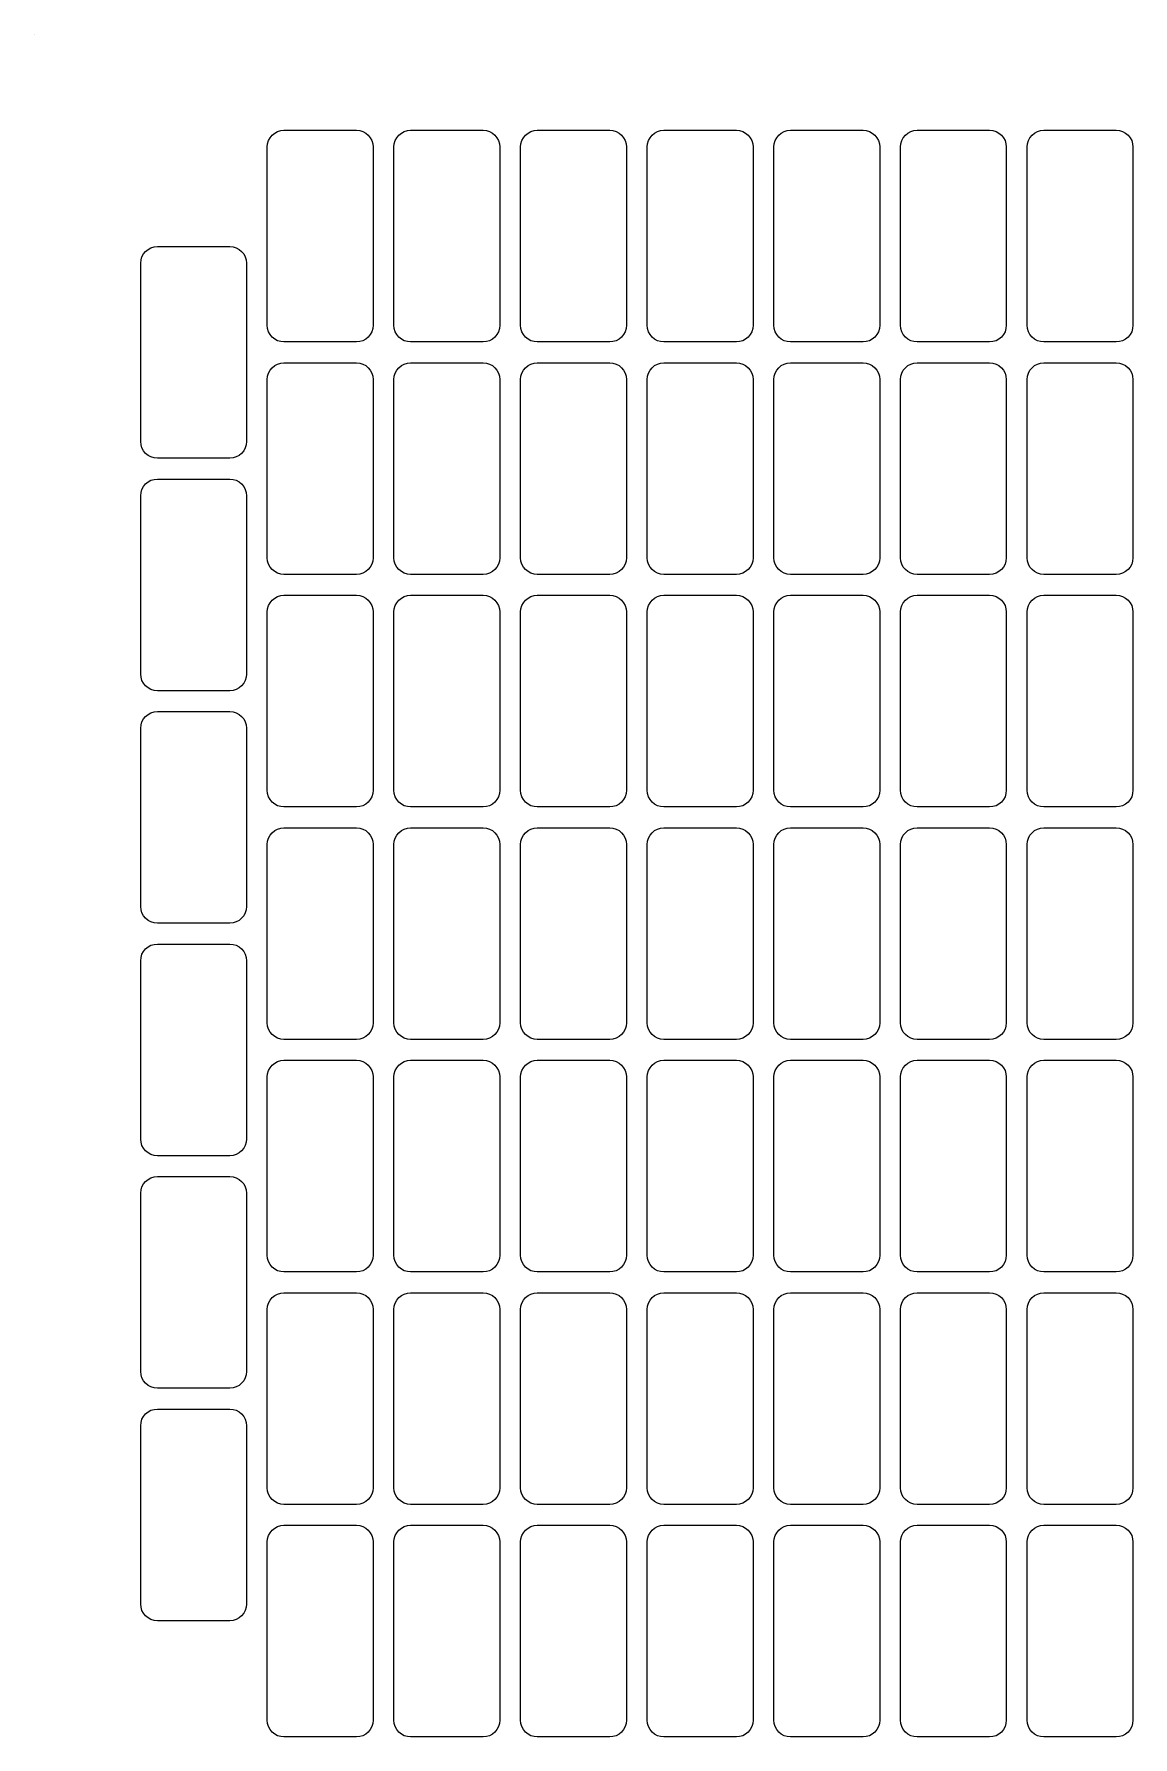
# Model space of a CAD drawing. Extents: x 0 to 279, y 0 to 216.
# Drawn here: x 0 to 131.9, y 11.6 to 215.9 of the extents above; entities that cross this region are included whole.
import ezdxf

# ---------------------------------------------------------------- set-up
doc = ezdxf.new("R2010")
doc.units = 0
doc.layers.add('ANCHOR', color=7, linetype='CONTINUOUS')
doc.layers.add('CUT', color=1, linetype='CONTINUOUS')

msp = doc.modelspace()

# ---------------------------------------------------------------- linework, layer by layer
at = {"layer": 'ANCHOR'}
msp.add_lwpolyline([(0, 215.9), (0.01, 215.9), (0.01, 215.89), (0, 215.89)], close=True, dxfattribs=at)
at = {"layer": 'CUT'}
for points in [[(38.7, 204.35), (39.0902, 204.3116), (39.4654, 204.1978), (39.8111, 204.0129), (40.1142, 203.7642), (40.3629, 203.4611), (40.5478, 203.1154), (40.6616, 202.7402), (40.7, 202.35), (40.7, 180.95), (40.6616, 180.5598), (40.5478, 180.1846), (40.3629, 179.8389), (40.1142, 179.5358), (39.8111, 179.2871), (39.4654, 179.1022), (39.0902, 178.9884), (38.7, 178.95), (30, 178.95), (29.6098, 178.9884), (29.2346, 179.1022), (28.8889, 179.2871), (28.5858, 179.5358), (28.3371, 179.8389), (28.1522, 180.1846), (28.0384, 180.5598), (28, 180.95), (28, 202.35), (28.0384, 202.7402), (28.1522, 203.1154), (28.3371, 203.4611), (28.5858, 203.7642), (28.8889, 204.0129), (29.2346, 204.1978), (29.6098, 204.3116), (30, 204.35)], [(53.9, 204.35), (54.2902, 204.3116), (54.6654, 204.1978), (55.0111, 204.0129), (55.3142, 203.7642), (55.5629, 203.4611), (55.7478, 203.1154), (55.8616, 202.7402), (55.9, 202.35), (55.9, 180.95), (55.8616, 180.5598), (55.7478, 180.1846), (55.5629, 179.8389), (55.3142, 179.5358), (55.0111, 179.2871), (54.6654, 179.1022), (54.2902, 178.9884), (53.9, 178.95), (45.2, 178.95), (44.8098, 178.9884), (44.4346, 179.1022), (44.0889, 179.2871), (43.7858, 179.5358), (43.5371, 179.8389), (43.3522, 180.1846), (43.2384, 180.5598), (43.2, 180.95), (43.2, 202.35), (43.2384, 202.7402), (43.3522, 203.1154), (43.5371, 203.4611), (43.7858, 203.7642), (44.0889, 204.0129), (44.4346, 204.1978), (44.8098, 204.3116), (45.2, 204.35)], [(69.1, 204.35), (69.4902, 204.3116), (69.8654, 204.1978), (70.2111, 204.0129), (70.5142, 203.7642), (70.7629, 203.4611), (70.9478, 203.1154), (71.0616, 202.7402), (71.1, 202.35), (71.1, 180.95), (71.0616, 180.5598), (70.9478, 180.1846), (70.7629, 179.8389), (70.5142, 179.5358), (70.2111, 179.2871), (69.8654, 179.1022), (69.4902, 178.9884), (69.1, 178.95), (60.4, 178.95), (60.0098, 178.9884), (59.6346, 179.1022), (59.2889, 179.2871), (58.9858, 179.5358), (58.7371, 179.8389), (58.5522, 180.1846), (58.4384, 180.5598), (58.4, 180.95), (58.4, 202.35), (58.4384, 202.7402), (58.5522, 203.1154), (58.7371, 203.4611), (58.9858, 203.7642), (59.2889, 204.0129), (59.6346, 204.1978), (60.0098, 204.3116), (60.4, 204.35)], [(84.3, 204.35), (84.6902, 204.3116), (85.0654, 204.1978), (85.4111, 204.0129), (85.7142, 203.7642), (85.9629, 203.4611), (86.1478, 203.1154), (86.2616, 202.7402), (86.3, 202.35), (86.3, 180.95), (86.2616, 180.5598), (86.1478, 180.1846), (85.9629, 179.8389), (85.7142, 179.5358), (85.4111, 179.2871), (85.0654, 179.1022), (84.6902, 178.9884), (84.3, 178.95), (75.6, 178.95), (75.2098, 178.9884), (74.8346, 179.1022), (74.4889, 179.2871), (74.1858, 179.5358), (73.9371, 179.8389), (73.7522, 180.1846), (73.6384, 180.5598), (73.6, 180.95), (73.6, 202.35), (73.6384, 202.7402), (73.7522, 203.1154), (73.9371, 203.4611), (74.1858, 203.7642), (74.4889, 204.0129), (74.8346, 204.1978), (75.2098, 204.3116), (75.6, 204.35)], [(99.5, 204.35), (99.8902, 204.3116), (100.2654, 204.1978), (100.6111, 204.0129), (100.9142, 203.7642), (101.1629, 203.4611), (101.3478, 203.1154), (101.4616, 202.7402), (101.5, 202.35), (101.5, 180.95), (101.4616, 180.5598), (101.3478, 180.1846), (101.1629, 179.8389), (100.9142, 179.5358), (100.6111, 179.2871), (100.2654, 179.1022), (99.8902, 178.9884), (99.5, 178.95), (90.8, 178.95), (90.4098, 178.9884), (90.0346, 179.1022), (89.6889, 179.2871), (89.3858, 179.5358), (89.1371, 179.8389), (88.9522, 180.1846), (88.8384, 180.5598), (88.8, 180.95), (88.8, 202.35), (88.8384, 202.7402), (88.9522, 203.1154), (89.1371, 203.4611), (89.3858, 203.7642), (89.6889, 204.0129), (90.0346, 204.1978), (90.4098, 204.3116), (90.8, 204.35)], [(114.7, 204.35), (115.0902, 204.3116), (115.4654, 204.1978), (115.8111, 204.0129), (116.1142, 203.7642), (116.3629, 203.4611), (116.5478, 203.1154), (116.6616, 202.7402), (116.7, 202.35), (116.7, 180.95), (116.6616, 180.5598), (116.5478, 180.1846), (116.3629, 179.8389), (116.1142, 179.5358), (115.8111, 179.2871), (115.4654, 179.1022), (115.0902, 178.9884), (114.7, 178.95), (106, 178.95), (105.6098, 178.9884), (105.2346, 179.1022), (104.8889, 179.2871), (104.5858, 179.5358), (104.3371, 179.8389), (104.1522, 180.1846), (104.0384, 180.5598), (104, 180.95), (104, 202.35), (104.0384, 202.7402), (104.1522, 203.1154), (104.3371, 203.4611), (104.5858, 203.7642), (104.8889, 204.0129), (105.2346, 204.1978), (105.6098, 204.3116), (106, 204.35)], [(129.9, 204.35), (130.2902, 204.3116), (130.6654, 204.1978), (131.0111, 204.0129), (131.3142, 203.7642), (131.5629, 203.4611), (131.7478, 203.1154), (131.8616, 202.7402), (131.9, 202.35), (131.9, 180.95), (131.8616, 180.5598), (131.7478, 180.1846), (131.5629, 179.8389), (131.3142, 179.5358), (131.0111, 179.2871), (130.6654, 179.1022), (130.2902, 178.9884), (129.9, 178.95), (121.2, 178.95), (120.8098, 178.9884), (120.4346, 179.1022), (120.0889, 179.2871), (119.7858, 179.5358), (119.5371, 179.8389), (119.3522, 180.1846), (119.2384, 180.5598), (119.2, 180.95), (119.2, 202.35), (119.2384, 202.7402), (119.3522, 203.1154), (119.5371, 203.4611), (119.7858, 203.7642), (120.0889, 204.0129), (120.4346, 204.1978), (120.8098, 204.3116), (121.2, 204.35)], [(23.5, 190.4), (23.8902, 190.3616), (24.2654, 190.2478), (24.6111, 190.0629), (24.9142, 189.8142), (25.1629, 189.5111), (25.3478, 189.1654), (25.4616, 188.7902), (25.5, 188.4), (25.5, 167), (25.4616, 166.6098), (25.3478, 166.2346), (25.1629, 165.8889), (24.9142, 165.5858), (24.6111, 165.3371), (24.2654, 165.1522), (23.8902, 165.0384), (23.5, 165), (14.8, 165), (14.4098, 165.0384), (14.0346, 165.1522), (13.6889, 165.3371), (13.3858, 165.5858), (13.1371, 165.8889), (12.9522, 166.2346), (12.8384, 166.6098), (12.8, 167), (12.8, 188.4), (12.8384, 188.7902), (12.9522, 189.1654), (13.1371, 189.5111), (13.3858, 189.8142), (13.6889, 190.0629), (14.0346, 190.2478), (14.4098, 190.3616), (14.8, 190.4)], [(38.7, 176.45), (39.0902, 176.4116), (39.4654, 176.2978), (39.8111, 176.1129), (40.1142, 175.8642), (40.3629, 175.5611), (40.5478, 175.2154), (40.6616, 174.8402), (40.7, 174.45), (40.7, 153.05), (40.6616, 152.6598), (40.5478, 152.2846), (40.3629, 151.9389), (40.1142, 151.6358), (39.8111, 151.3871), (39.4654, 151.2022), (39.0902, 151.0884), (38.7, 151.05), (30, 151.05), (29.6098, 151.0884), (29.2346, 151.2022), (28.8889, 151.3871), (28.5858, 151.6358), (28.3371, 151.9389), (28.1522, 152.2846), (28.0384, 152.6598), (28, 153.05), (28, 174.45), (28.0384, 174.8402), (28.1522, 175.2154), (28.3371, 175.5611), (28.5858, 175.8642), (28.8889, 176.1129), (29.2346, 176.2978), (29.6098, 176.4116), (30, 176.45)], [(53.9, 176.45), (54.2902, 176.4116), (54.6654, 176.2978), (55.0111, 176.1129), (55.3142, 175.8642), (55.5629, 175.5611), (55.7478, 175.2154), (55.8616, 174.8402), (55.9, 174.45), (55.9, 153.05), (55.8616, 152.6598), (55.7478, 152.2846), (55.5629, 151.9389), (55.3142, 151.6358), (55.0111, 151.3871), (54.6654, 151.2022), (54.2902, 151.0884), (53.9, 151.05), (45.2, 151.05), (44.8098, 151.0884), (44.4346, 151.2022), (44.0889, 151.3871), (43.7858, 151.6358), (43.5371, 151.9389), (43.3522, 152.2846), (43.2384, 152.6598), (43.2, 153.05), (43.2, 174.45), (43.2384, 174.8402), (43.3522, 175.2154), (43.5371, 175.5611), (43.7858, 175.8642), (44.0889, 176.1129), (44.4346, 176.2978), (44.8098, 176.4116), (45.2, 176.45)], [(69.1, 176.45), (69.4902, 176.4116), (69.8654, 176.2978), (70.2111, 176.1129), (70.5142, 175.8642), (70.7629, 175.5611), (70.9478, 175.2154), (71.0616, 174.8402), (71.1, 174.45), (71.1, 153.05), (71.0616, 152.6598), (70.9478, 152.2846), (70.7629, 151.9389), (70.5142, 151.6358), (70.2111, 151.3871), (69.8654, 151.2022), (69.4902, 151.0884), (69.1, 151.05), (60.4, 151.05), (60.0098, 151.0884), (59.6346, 151.2022), (59.2889, 151.3871), (58.9858, 151.6358), (58.7371, 151.9389), (58.5522, 152.2846), (58.4384, 152.6598), (58.4, 153.05), (58.4, 174.45), (58.4384, 174.8402), (58.5522, 175.2154), (58.7371, 175.5611), (58.9858, 175.8642), (59.2889, 176.1129), (59.6346, 176.2978), (60.0098, 176.4116), (60.4, 176.45)], [(84.3, 176.45), (84.6902, 176.4116), (85.0654, 176.2978), (85.4111, 176.1129), (85.7142, 175.8642), (85.9629, 175.5611), (86.1478, 175.2154), (86.2616, 174.8402), (86.3, 174.45), (86.3, 153.05), (86.2616, 152.6598), (86.1478, 152.2846), (85.9629, 151.9389), (85.7142, 151.6358), (85.4111, 151.3871), (85.0654, 151.2022), (84.6902, 151.0884), (84.3, 151.05), (75.6, 151.05), (75.2098, 151.0884), (74.8346, 151.2022), (74.4889, 151.3871), (74.1858, 151.6358), (73.9371, 151.9389), (73.7522, 152.2846), (73.6384, 152.6598), (73.6, 153.05), (73.6, 174.45), (73.6384, 174.8402), (73.7522, 175.2154), (73.9371, 175.5611), (74.1858, 175.8642), (74.4889, 176.1129), (74.8346, 176.2978), (75.2098, 176.4116), (75.6, 176.45)], [(99.5, 176.45), (99.8902, 176.4116), (100.2654, 176.2978), (100.6111, 176.1129), (100.9142, 175.8642), (101.1629, 175.5611), (101.3478, 175.2154), (101.4616, 174.8402), (101.5, 174.45), (101.5, 153.05), (101.4616, 152.6598), (101.3478, 152.2846), (101.1629, 151.9389), (100.9142, 151.6358), (100.6111, 151.3871), (100.2654, 151.2022), (99.8902, 151.0884), (99.5, 151.05), (90.8, 151.05), (90.4098, 151.0884), (90.0346, 151.2022), (89.6889, 151.3871), (89.3858, 151.6358), (89.1371, 151.9389), (88.9522, 152.2846), (88.8384, 152.6598), (88.8, 153.05), (88.8, 174.45), (88.8384, 174.8402), (88.9522, 175.2154), (89.1371, 175.5611), (89.3858, 175.8642), (89.6889, 176.1129), (90.0346, 176.2978), (90.4098, 176.4116), (90.8, 176.45)], [(114.7, 176.45), (115.0902, 176.4116), (115.4654, 176.2978), (115.8111, 176.1129), (116.1142, 175.8642), (116.3629, 175.5611), (116.5478, 175.2154), (116.6616, 174.8402), (116.7, 174.45), (116.7, 153.05), (116.6616, 152.6598), (116.5478, 152.2846), (116.3629, 151.9389), (116.1142, 151.6358), (115.8111, 151.3871), (115.4654, 151.2022), (115.0902, 151.0884), (114.7, 151.05), (106, 151.05), (105.6098, 151.0884), (105.2346, 151.2022), (104.8889, 151.3871), (104.5858, 151.6358), (104.3371, 151.9389), (104.1522, 152.2846), (104.0384, 152.6598), (104, 153.05), (104, 174.45), (104.0384, 174.8402), (104.1522, 175.2154), (104.3371, 175.5611), (104.5858, 175.8642), (104.8889, 176.1129), (105.2346, 176.2978), (105.6098, 176.4116), (106, 176.45)], [(129.9, 176.45), (130.2902, 176.4116), (130.6654, 176.2978), (131.0111, 176.1129), (131.3142, 175.8642), (131.5629, 175.5611), (131.7478, 175.2154), (131.8616, 174.8402), (131.9, 174.45), (131.9, 153.05), (131.8616, 152.6598), (131.7478, 152.2846), (131.5629, 151.9389), (131.3142, 151.6358), (131.0111, 151.3871), (130.6654, 151.2022), (130.2902, 151.0884), (129.9, 151.05), (121.2, 151.05), (120.8098, 151.0884), (120.4346, 151.2022), (120.0889, 151.3871), (119.7858, 151.6358), (119.5371, 151.9389), (119.3522, 152.2846), (119.2384, 152.6598), (119.2, 153.05), (119.2, 174.45), (119.2384, 174.8402), (119.3522, 175.2154), (119.5371, 175.5611), (119.7858, 175.8642), (120.0889, 176.1129), (120.4346, 176.2978), (120.8098, 176.4116), (121.2, 176.45)], [(23.5, 162.5), (23.8902, 162.4616), (24.2654, 162.3478), (24.6111, 162.1629), (24.9142, 161.9142), (25.1629, 161.6111), (25.3478, 161.2654), (25.4616, 160.8902), (25.5, 160.5), (25.5, 139.1), (25.4616, 138.7098), (25.3478, 138.3346), (25.1629, 137.9889), (24.9142, 137.6858), (24.6111, 137.4371), (24.2654, 137.2522), (23.8902, 137.1384), (23.5, 137.1), (14.8, 137.1), (14.4098, 137.1384), (14.0346, 137.2522), (13.6889, 137.4371), (13.3858, 137.6858), (13.1371, 137.9889), (12.9522, 138.3346), (12.8384, 138.7098), (12.8, 139.1), (12.8, 160.5), (12.8384, 160.8902), (12.9522, 161.2654), (13.1371, 161.6111), (13.3858, 161.9142), (13.6889, 162.1629), (14.0346, 162.3478), (14.4098, 162.4616), (14.8, 162.5)], [(38.7, 148.55), (39.0902, 148.5116), (39.4654, 148.3978), (39.8111, 148.2129), (40.1142, 147.9642), (40.3629, 147.6611), (40.5478, 147.3154), (40.6616, 146.9402), (40.7, 146.55), (40.7, 125.15), (40.6616, 124.7598), (40.5478, 124.3846), (40.3629, 124.0389), (40.1142, 123.7358), (39.8111, 123.4871), (39.4654, 123.3022), (39.0902, 123.1884), (38.7, 123.15), (30, 123.15), (29.6098, 123.1884), (29.2346, 123.3022), (28.8889, 123.4871), (28.5858, 123.7358), (28.3371, 124.0389), (28.1522, 124.3846), (28.0384, 124.7598), (28, 125.15), (28, 146.55), (28.0384, 146.9402), (28.1522, 147.3154), (28.3371, 147.6611), (28.5858, 147.9642), (28.8889, 148.2129), (29.2346, 148.3978), (29.6098, 148.5116), (30, 148.55)], [(53.9, 148.55), (54.2902, 148.5116), (54.6654, 148.3978), (55.0111, 148.2129), (55.3142, 147.9642), (55.5629, 147.6611), (55.7478, 147.3154), (55.8616, 146.9402), (55.9, 146.55), (55.9, 125.15), (55.8616, 124.7598), (55.7478, 124.3846), (55.5629, 124.0389), (55.3142, 123.7358), (55.0111, 123.4871), (54.6654, 123.3022), (54.2902, 123.1884), (53.9, 123.15), (45.2, 123.15), (44.8098, 123.1884), (44.4346, 123.3022), (44.0889, 123.4871), (43.7858, 123.7358), (43.5371, 124.0389), (43.3522, 124.3846), (43.2384, 124.7598), (43.2, 125.15), (43.2, 146.55), (43.2384, 146.9402), (43.3522, 147.3154), (43.5371, 147.6611), (43.7858, 147.9642), (44.0889, 148.2129), (44.4346, 148.3978), (44.8098, 148.5116), (45.2, 148.55)], [(69.1, 148.55), (69.4902, 148.5116), (69.8654, 148.3978), (70.2111, 148.2129), (70.5142, 147.9642), (70.7629, 147.6611), (70.9478, 147.3154), (71.0616, 146.9402), (71.1, 146.55), (71.1, 125.15), (71.0616, 124.7598), (70.9478, 124.3846), (70.7629, 124.0389), (70.5142, 123.7358), (70.2111, 123.4871), (69.8654, 123.3022), (69.4902, 123.1884), (69.1, 123.15), (60.4, 123.15), (60.0098, 123.1884), (59.6346, 123.3022), (59.2889, 123.4871), (58.9858, 123.7358), (58.7371, 124.0389), (58.5522, 124.3846), (58.4384, 124.7598), (58.4, 125.15), (58.4, 146.55), (58.4384, 146.9402), (58.5522, 147.3154), (58.7371, 147.6611), (58.9858, 147.9642), (59.2889, 148.2129), (59.6346, 148.3978), (60.0098, 148.5116), (60.4, 148.55)], [(84.3, 148.55), (84.6902, 148.5116), (85.0654, 148.3978), (85.4111, 148.2129), (85.7142, 147.9642), (85.9629, 147.6611), (86.1478, 147.3154), (86.2616, 146.9402), (86.3, 146.55), (86.3, 125.15), (86.2616, 124.7598), (86.1478, 124.3846), (85.9629, 124.0389), (85.7142, 123.7358), (85.4111, 123.4871), (85.0654, 123.3022), (84.6902, 123.1884), (84.3, 123.15), (75.6, 123.15), (75.2098, 123.1884), (74.8346, 123.3022), (74.4889, 123.4871), (74.1858, 123.7358), (73.9371, 124.0389), (73.7522, 124.3846), (73.6384, 124.7598), (73.6, 125.15), (73.6, 146.55), (73.6384, 146.9402), (73.7522, 147.3154), (73.9371, 147.6611), (74.1858, 147.9642), (74.4889, 148.2129), (74.8346, 148.3978), (75.2098, 148.5116), (75.6, 148.55)], [(99.5, 148.55), (99.8902, 148.5116), (100.2654, 148.3978), (100.6111, 148.2129), (100.9142, 147.9642), (101.1629, 147.6611), (101.3478, 147.3154), (101.4616, 146.9402), (101.5, 146.55), (101.5, 125.15), (101.4616, 124.7598), (101.3478, 124.3846), (101.1629, 124.0389), (100.9142, 123.7358), (100.6111, 123.4871), (100.2654, 123.3022), (99.8902, 123.1884), (99.5, 123.15), (90.8, 123.15), (90.4098, 123.1884), (90.0346, 123.3022), (89.6889, 123.4871), (89.3858, 123.7358), (89.1371, 124.0389), (88.9522, 124.3846), (88.8384, 124.7598), (88.8, 125.15), (88.8, 146.55), (88.8384, 146.9402), (88.9522, 147.3154), (89.1371, 147.6611), (89.3858, 147.9642), (89.6889, 148.2129), (90.0346, 148.3978), (90.4098, 148.5116), (90.8, 148.55)], [(114.7, 148.55), (115.0902, 148.5116), (115.4654, 148.3978), (115.8111, 148.2129), (116.1142, 147.9642), (116.3629, 147.6611), (116.5478, 147.3154), (116.6616, 146.9402), (116.7, 146.55), (116.7, 125.15), (116.6616, 124.7598), (116.5478, 124.3846), (116.3629, 124.0389), (116.1142, 123.7358), (115.8111, 123.4871), (115.4654, 123.3022), (115.0902, 123.1884), (114.7, 123.15), (106, 123.15), (105.6098, 123.1884), (105.2346, 123.3022), (104.8889, 123.4871), (104.5858, 123.7358), (104.3371, 124.0389), (104.1522, 124.3846), (104.0384, 124.7598), (104, 125.15), (104, 146.55), (104.0384, 146.9402), (104.1522, 147.3154), (104.3371, 147.6611), (104.5858, 147.9642), (104.8889, 148.2129), (105.2346, 148.3978), (105.6098, 148.5116), (106, 148.55)], [(129.9, 148.55), (130.2902, 148.5116), (130.6654, 148.3978), (131.0111, 148.2129), (131.3142, 147.9642), (131.5629, 147.6611), (131.7478, 147.3154), (131.8616, 146.9402), (131.9, 146.55), (131.9, 125.15), (131.8616, 124.7598), (131.7478, 124.3846), (131.5629, 124.0389), (131.3142, 123.7358), (131.0111, 123.4871), (130.6654, 123.3022), (130.2902, 123.1884), (129.9, 123.15), (121.2, 123.15), (120.8098, 123.1884), (120.4346, 123.3022), (120.0889, 123.4871), (119.7858, 123.7358), (119.5371, 124.0389), (119.3522, 124.3846), (119.2384, 124.7598), (119.2, 125.15), (119.2, 146.55), (119.2384, 146.9402), (119.3522, 147.3154), (119.5371, 147.6611), (119.7858, 147.9642), (120.0889, 148.2129), (120.4346, 148.3978), (120.8098, 148.5116), (121.2, 148.55)], [(23.5, 134.6), (23.8902, 134.5616), (24.2654, 134.4478), (24.6111, 134.2629), (24.9142, 134.0142), (25.1629, 133.7111), (25.3478, 133.3654), (25.4616, 132.9902), (25.5, 132.6), (25.5, 111.2), (25.4616, 110.8098), (25.3478, 110.4346), (25.1629, 110.0889), (24.9142, 109.7858), (24.6111, 109.5371), (24.2654, 109.3522), (23.8902, 109.2384), (23.5, 109.2), (14.8, 109.2), (14.4098, 109.2384), (14.0346, 109.3522), (13.6889, 109.5371), (13.3858, 109.7858), (13.1371, 110.0889), (12.9522, 110.4346), (12.8384, 110.8098), (12.8, 111.2), (12.8, 132.6), (12.8384, 132.9902), (12.9522, 133.3654), (13.1371, 133.7111), (13.3858, 134.0142), (13.6889, 134.2629), (14.0346, 134.4478), (14.4098, 134.5616), (14.8, 134.6)], [(38.7, 120.65), (39.0902, 120.6116), (39.4654, 120.4978), (39.8111, 120.3129), (40.1142, 120.0642), (40.3629, 119.7611), (40.5478, 119.4154), (40.6616, 119.0402), (40.7, 118.65), (40.7, 97.25), (40.6616, 96.8598), (40.5478, 96.4846), (40.3629, 96.1389), (40.1142, 95.8358), (39.8111, 95.5871), (39.4654, 95.4022), (39.0902, 95.2884), (38.7, 95.25), (30, 95.25), (29.6098, 95.2884), (29.2346, 95.4022), (28.8889, 95.5871), (28.5858, 95.8358), (28.3371, 96.1389), (28.1522, 96.4846), (28.0384, 96.8598), (28, 97.25), (28, 118.65), (28.0384, 119.0402), (28.1522, 119.4154), (28.3371, 119.7611), (28.5858, 120.0642), (28.8889, 120.3129), (29.2346, 120.4978), (29.6098, 120.6116), (30, 120.65)], [(53.9, 120.65), (54.2902, 120.6116), (54.6654, 120.4978), (55.0111, 120.3129), (55.3142, 120.0642), (55.5629, 119.7611), (55.7478, 119.4154), (55.8616, 119.0402), (55.9, 118.65), (55.9, 97.25), (55.8616, 96.8598), (55.7478, 96.4846), (55.5629, 96.1389), (55.3142, 95.8358), (55.0111, 95.5871), (54.6654, 95.4022), (54.2902, 95.2884), (53.9, 95.25), (45.2, 95.25), (44.8098, 95.2884), (44.4346, 95.4022), (44.0889, 95.5871), (43.7858, 95.8358), (43.5371, 96.1389), (43.3522, 96.4846), (43.2384, 96.8598), (43.2, 97.25), (43.2, 118.65), (43.2384, 119.0402), (43.3522, 119.4154), (43.5371, 119.7611), (43.7858, 120.0642), (44.0889, 120.3129), (44.4346, 120.4978), (44.8098, 120.6116), (45.2, 120.65)], [(69.1, 120.65), (69.4902, 120.6116), (69.8654, 120.4978), (70.2111, 120.3129), (70.5142, 120.0642), (70.7629, 119.7611), (70.9478, 119.4154), (71.0616, 119.0402), (71.1, 118.65), (71.1, 97.25), (71.0616, 96.8598), (70.9478, 96.4846), (70.7629, 96.1389), (70.5142, 95.8358), (70.2111, 95.5871), (69.8654, 95.4022), (69.4902, 95.2884), (69.1, 95.25), (60.4, 95.25), (60.0098, 95.2884), (59.6346, 95.4022), (59.2889, 95.5871), (58.9858, 95.8358), (58.7371, 96.1389), (58.5522, 96.4846), (58.4384, 96.8598), (58.4, 97.25), (58.4, 118.65), (58.4384, 119.0402), (58.5522, 119.4154), (58.7371, 119.7611), (58.9858, 120.0642), (59.2889, 120.3129), (59.6346, 120.4978), (60.0098, 120.6116), (60.4, 120.65)], [(84.3, 120.65), (84.6902, 120.6116), (85.0654, 120.4978), (85.4111, 120.3129), (85.7142, 120.0642), (85.9629, 119.7611), (86.1478, 119.4154), (86.2616, 119.0402), (86.3, 118.65), (86.3, 97.25), (86.2616, 96.8598), (86.1478, 96.4846), (85.9629, 96.1389), (85.7142, 95.8358), (85.4111, 95.5871), (85.0654, 95.4022), (84.6902, 95.2884), (84.3, 95.25), (75.6, 95.25), (75.2098, 95.2884), (74.8346, 95.4022), (74.4889, 95.5871), (74.1858, 95.8358), (73.9371, 96.1389), (73.7522, 96.4846), (73.6384, 96.8598), (73.6, 97.25), (73.6, 118.65), (73.6384, 119.0402), (73.7522, 119.4154), (73.9371, 119.7611), (74.1858, 120.0642), (74.4889, 120.3129), (74.8346, 120.4978), (75.2098, 120.6116), (75.6, 120.65)], [(99.5, 120.65), (99.8902, 120.6116), (100.2654, 120.4978), (100.6111, 120.3129), (100.9142, 120.0642), (101.1629, 119.7611), (101.3478, 119.4154), (101.4616, 119.0402), (101.5, 118.65), (101.5, 97.25), (101.4616, 96.8598), (101.3478, 96.4846), (101.1629, 96.1389), (100.9142, 95.8358), (100.6111, 95.5871), (100.2654, 95.4022), (99.8902, 95.2884), (99.5, 95.25), (90.8, 95.25), (90.4098, 95.2884), (90.0346, 95.4022), (89.6889, 95.5871), (89.3858, 95.8358), (89.1371, 96.1389), (88.9522, 96.4846), (88.8384, 96.8598), (88.8, 97.25), (88.8, 118.65), (88.8384, 119.0402), (88.9522, 119.4154), (89.1371, 119.7611), (89.3858, 120.0642), (89.6889, 120.3129), (90.0346, 120.4978), (90.4098, 120.6116), (90.8, 120.65)], [(114.7, 120.65), (115.0902, 120.6116), (115.4654, 120.4978), (115.8111, 120.3129), (116.1142, 120.0642), (116.3629, 119.7611), (116.5478, 119.4154), (116.6616, 119.0402), (116.7, 118.65), (116.7, 97.25), (116.6616, 96.8598), (116.5478, 96.4846), (116.3629, 96.1389), (116.1142, 95.8358), (115.8111, 95.5871), (115.4654, 95.4022), (115.0902, 95.2884), (114.7, 95.25), (106, 95.25), (105.6098, 95.2884), (105.2346, 95.4022), (104.8889, 95.5871), (104.5858, 95.8358), (104.3371, 96.1389), (104.1522, 96.4846), (104.0384, 96.8598), (104, 97.25), (104, 118.65), (104.0384, 119.0402), (104.1522, 119.4154), (104.3371, 119.7611), (104.5858, 120.0642), (104.8889, 120.3129), (105.2346, 120.4978), (105.6098, 120.6116), (106, 120.65)], [(129.9, 120.65), (130.2902, 120.6116), (130.6654, 120.4978), (131.0111, 120.3129), (131.3142, 120.0642), (131.5629, 119.7611), (131.7478, 119.4154), (131.8616, 119.0402), (131.9, 118.65), (131.9, 97.25), (131.8616, 96.8598), (131.7478, 96.4846), (131.5629, 96.1389), (131.3142, 95.8358), (131.0111, 95.5871), (130.6654, 95.4022), (130.2902, 95.2884), (129.9, 95.25), (121.2, 95.25), (120.8098, 95.2884), (120.4346, 95.4022), (120.0889, 95.5871), (119.7858, 95.8358), (119.5371, 96.1389), (119.3522, 96.4846), (119.2384, 96.8598), (119.2, 97.25), (119.2, 118.65), (119.2384, 119.0402), (119.3522, 119.4154), (119.5371, 119.7611), (119.7858, 120.0642), (120.0889, 120.3129), (120.4346, 120.4978), (120.8098, 120.6116), (121.2, 120.65)], [(23.5, 106.7), (23.8902, 106.6616), (24.2654, 106.5478), (24.6111, 106.3629), (24.9142, 106.1142), (25.1629, 105.8111), (25.3478, 105.4654), (25.4616, 105.0902), (25.5, 104.7), (25.5, 83.3), (25.4616, 82.9098), (25.3478, 82.5346), (25.1629, 82.1889), (24.9142, 81.8858), (24.6111, 81.6371), (24.2654, 81.4522), (23.8902, 81.3384), (23.5, 81.3), (14.8, 81.3), (14.4098, 81.3384), (14.0346, 81.4522), (13.6889, 81.6371), (13.3858, 81.8858), (13.1371, 82.1889), (12.9522, 82.5346), (12.8384, 82.9098), (12.8, 83.3), (12.8, 104.7), (12.8384, 105.0902), (12.9522, 105.4654), (13.1371, 105.8111), (13.3858, 106.1142), (13.6889, 106.3629), (14.0346, 106.5478), (14.4098, 106.6616), (14.8, 106.7)], [(38.7, 92.75), (39.0902, 92.7116), (39.4654, 92.5978), (39.8111, 92.4129), (40.1142, 92.1642), (40.3629, 91.8611), (40.5478, 91.5154), (40.6616, 91.1402), (40.7, 90.75), (40.7, 69.35), (40.6616, 68.9598), (40.5478, 68.5846), (40.3629, 68.2389), (40.1142, 67.9358), (39.8111, 67.6871), (39.4654, 67.5022), (39.0902, 67.3884), (38.7, 67.35), (30, 67.35), (29.6098, 67.3884), (29.2346, 67.5022), (28.8889, 67.6871), (28.5858, 67.9358), (28.3371, 68.2389), (28.1522, 68.5846), (28.0384, 68.9598), (28, 69.35), (28, 90.75), (28.0384, 91.1402), (28.1522, 91.5154), (28.3371, 91.8611), (28.5858, 92.1642), (28.8889, 92.4129), (29.2346, 92.5978), (29.6098, 92.7116), (30, 92.75)], [(53.9, 92.75), (54.2902, 92.7116), (54.6654, 92.5978), (55.0111, 92.4129), (55.3142, 92.1642), (55.5629, 91.8611), (55.7478, 91.5154), (55.8616, 91.1402), (55.9, 90.75), (55.9, 69.35), (55.8616, 68.9598), (55.7478, 68.5846), (55.5629, 68.2389), (55.3142, 67.9358), (55.0111, 67.6871), (54.6654, 67.5022), (54.2902, 67.3884), (53.9, 67.35), (45.2, 67.35), (44.8098, 67.3884), (44.4346, 67.5022), (44.0889, 67.6871), (43.7858, 67.9358), (43.5371, 68.2389), (43.3522, 68.5846), (43.2384, 68.9598), (43.2, 69.35), (43.2, 90.75), (43.2384, 91.1402), (43.3522, 91.5154), (43.5371, 91.8611), (43.7858, 92.1642), (44.0889, 92.4129), (44.4346, 92.5978), (44.8098, 92.7116), (45.2, 92.75)], [(69.1, 92.75), (69.4902, 92.7116), (69.8654, 92.5978), (70.2111, 92.4129), (70.5142, 92.1642), (70.7629, 91.8611), (70.9478, 91.5154), (71.0616, 91.1402), (71.1, 90.75), (71.1, 69.35), (71.0616, 68.9598), (70.9478, 68.5846), (70.7629, 68.2389), (70.5142, 67.9358), (70.2111, 67.6871), (69.8654, 67.5022), (69.4902, 67.3884), (69.1, 67.35), (60.4, 67.35), (60.0098, 67.3884), (59.6346, 67.5022), (59.2889, 67.6871), (58.9858, 67.9358), (58.7371, 68.2389), (58.5522, 68.5846), (58.4384, 68.9598), (58.4, 69.35), (58.4, 90.75), (58.4384, 91.1402), (58.5522, 91.5154), (58.7371, 91.8611), (58.9858, 92.1642), (59.2889, 92.4129), (59.6346, 92.5978), (60.0098, 92.7116), (60.4, 92.75)], [(84.3, 92.75), (84.6902, 92.7116), (85.0654, 92.5978), (85.4111, 92.4129), (85.7142, 92.1642), (85.9629, 91.8611), (86.1478, 91.5154), (86.2616, 91.1402), (86.3, 90.75), (86.3, 69.35), (86.2616, 68.9598), (86.1478, 68.5846), (85.9629, 68.2389), (85.7142, 67.9358), (85.4111, 67.6871), (85.0654, 67.5022), (84.6902, 67.3884), (84.3, 67.35), (75.6, 67.35), (75.2098, 67.3884), (74.8346, 67.5022), (74.4889, 67.6871), (74.1858, 67.9358), (73.9371, 68.2389), (73.7522, 68.5846), (73.6384, 68.9598), (73.6, 69.35), (73.6, 90.75), (73.6384, 91.1402), (73.7522, 91.5154), (73.9371, 91.8611), (74.1858, 92.1642), (74.4889, 92.4129), (74.8346, 92.5978), (75.2098, 92.7116), (75.6, 92.75)], [(99.5, 92.75), (99.8902, 92.7116), (100.2654, 92.5978), (100.6111, 92.4129), (100.9142, 92.1642), (101.1629, 91.8611), (101.3478, 91.5154), (101.4616, 91.1402), (101.5, 90.75), (101.5, 69.35), (101.4616, 68.9598), (101.3478, 68.5846), (101.1629, 68.2389), (100.9142, 67.9358), (100.6111, 67.6871), (100.2654, 67.5022), (99.8902, 67.3884), (99.5, 67.35), (90.8, 67.35), (90.4098, 67.3884), (90.0346, 67.5022), (89.6889, 67.6871), (89.3858, 67.9358), (89.1371, 68.2389), (88.9522, 68.5846), (88.8384, 68.9598), (88.8, 69.35), (88.8, 90.75), (88.8384, 91.1402), (88.9522, 91.5154), (89.1371, 91.8611), (89.3858, 92.1642), (89.6889, 92.4129), (90.0346, 92.5978), (90.4098, 92.7116), (90.8, 92.75)], [(114.7, 92.75), (115.0902, 92.7116), (115.4654, 92.5978), (115.8111, 92.4129), (116.1142, 92.1642), (116.3629, 91.8611), (116.5478, 91.5154), (116.6616, 91.1402), (116.7, 90.75), (116.7, 69.35), (116.6616, 68.9598), (116.5478, 68.5846), (116.3629, 68.2389), (116.1142, 67.9358), (115.8111, 67.6871), (115.4654, 67.5022), (115.0902, 67.3884), (114.7, 67.35), (106, 67.35), (105.6098, 67.3884), (105.2346, 67.5022), (104.8889, 67.6871), (104.5858, 67.9358), (104.3371, 68.2389), (104.1522, 68.5846), (104.0384, 68.9598), (104, 69.35), (104, 90.75), (104.0384, 91.1402), (104.1522, 91.5154), (104.3371, 91.8611), (104.5858, 92.1642), (104.8889, 92.4129), (105.2346, 92.5978), (105.6098, 92.7116), (106, 92.75)], [(129.9, 92.75), (130.2902, 92.7116), (130.6654, 92.5978), (131.0111, 92.4129), (131.3142, 92.1642), (131.5629, 91.8611), (131.7478, 91.5154), (131.8616, 91.1402), (131.9, 90.75), (131.9, 69.35), (131.8616, 68.9598), (131.7478, 68.5846), (131.5629, 68.2389), (131.3142, 67.9358), (131.0111, 67.6871), (130.6654, 67.5022), (130.2902, 67.3884), (129.9, 67.35), (121.2, 67.35), (120.8098, 67.3884), (120.4346, 67.5022), (120.0889, 67.6871), (119.7858, 67.9358), (119.5371, 68.2389), (119.3522, 68.5846), (119.2384, 68.9598), (119.2, 69.35), (119.2, 90.75), (119.2384, 91.1402), (119.3522, 91.5154), (119.5371, 91.8611), (119.7858, 92.1642), (120.0889, 92.4129), (120.4346, 92.5978), (120.8098, 92.7116), (121.2, 92.75)], [(23.5, 78.8), (23.8902, 78.7616), (24.2654, 78.6478), (24.6111, 78.4629), (24.9142, 78.2142), (25.1629, 77.9111), (25.3478, 77.5654), (25.4616, 77.1902), (25.5, 76.8), (25.5, 55.4), (25.4616, 55.0098), (25.3478, 54.6346), (25.1629, 54.2889), (24.9142, 53.9858), (24.6111, 53.7371), (24.2654, 53.5522), (23.8902, 53.4384), (23.5, 53.4), (14.8, 53.4), (14.4098, 53.4384), (14.0346, 53.5522), (13.6889, 53.7371), (13.3858, 53.9858), (13.1371, 54.2889), (12.9522, 54.6346), (12.8384, 55.0098), (12.8, 55.4), (12.8, 76.8), (12.8384, 77.1902), (12.9522, 77.5654), (13.1371, 77.9111), (13.3858, 78.2142), (13.6889, 78.4629), (14.0346, 78.6478), (14.4098, 78.7616), (14.8, 78.8)], [(38.7, 64.85), (39.0902, 64.8116), (39.4654, 64.6978), (39.8111, 64.5129), (40.1142, 64.2642), (40.3629, 63.9611), (40.5478, 63.6154), (40.6616, 63.2402), (40.7, 62.85), (40.7, 41.45), (40.6616, 41.0598), (40.5478, 40.6846), (40.3629, 40.3389), (40.1142, 40.0358), (39.8111, 39.7871), (39.4654, 39.6022), (39.0902, 39.4884), (38.7, 39.45), (30, 39.45), (29.6098, 39.4884), (29.2346, 39.6022), (28.8889, 39.7871), (28.5858, 40.0358), (28.3371, 40.3389), (28.1522, 40.6846), (28.0384, 41.0598), (28, 41.45), (28, 62.85), (28.0384, 63.2402), (28.1522, 63.6154), (28.3371, 63.9611), (28.5858, 64.2642), (28.8889, 64.5129), (29.2346, 64.6978), (29.6098, 64.8116), (30, 64.85)], [(53.9, 64.85), (54.2902, 64.8116), (54.6654, 64.6978), (55.0111, 64.5129), (55.3142, 64.2642), (55.5629, 63.9611), (55.7478, 63.6154), (55.8616, 63.2402), (55.9, 62.85), (55.9, 41.45), (55.8616, 41.0598), (55.7478, 40.6846), (55.5629, 40.3389), (55.3142, 40.0358), (55.0111, 39.7871), (54.6654, 39.6022), (54.2902, 39.4884), (53.9, 39.45), (45.2, 39.45), (44.8098, 39.4884), (44.4346, 39.6022), (44.0889, 39.7871), (43.7858, 40.0358), (43.5371, 40.3389), (43.3522, 40.6846), (43.2384, 41.0598), (43.2, 41.45), (43.2, 62.85), (43.2384, 63.2402), (43.3522, 63.6154), (43.5371, 63.9611), (43.7858, 64.2642), (44.0889, 64.5129), (44.4346, 64.6978), (44.8098, 64.8116), (45.2, 64.85)], [(69.1, 64.85), (69.4902, 64.8116), (69.8654, 64.6978), (70.2111, 64.5129), (70.5142, 64.2642), (70.7629, 63.9611), (70.9478, 63.6154), (71.0616, 63.2402), (71.1, 62.85), (71.1, 41.45), (71.0616, 41.0598), (70.9478, 40.6846), (70.7629, 40.3389), (70.5142, 40.0358), (70.2111, 39.7871), (69.8654, 39.6022), (69.4902, 39.4884), (69.1, 39.45), (60.4, 39.45), (60.0098, 39.4884), (59.6346, 39.6022), (59.2889, 39.7871), (58.9858, 40.0358), (58.7371, 40.3389), (58.5522, 40.6846), (58.4384, 41.0598), (58.4, 41.45), (58.4, 62.85), (58.4384, 63.2402), (58.5522, 63.6154), (58.7371, 63.9611), (58.9858, 64.2642), (59.2889, 64.5129), (59.6346, 64.6978), (60.0098, 64.8116), (60.4, 64.85)], [(84.3, 64.85), (84.6902, 64.8116), (85.0654, 64.6978), (85.4111, 64.5129), (85.7142, 64.2642), (85.9629, 63.9611), (86.1478, 63.6154), (86.2616, 63.2402), (86.3, 62.85), (86.3, 41.45), (86.2616, 41.0598), (86.1478, 40.6846), (85.9629, 40.3389), (85.7142, 40.0358), (85.4111, 39.7871), (85.0654, 39.6022), (84.6902, 39.4884), (84.3, 39.45), (75.6, 39.45), (75.2098, 39.4884), (74.8346, 39.6022), (74.4889, 39.7871), (74.1858, 40.0358), (73.9371, 40.3389), (73.7522, 40.6846), (73.6384, 41.0598), (73.6, 41.45), (73.6, 62.85), (73.6384, 63.2402), (73.7522, 63.6154), (73.9371, 63.9611), (74.1858, 64.2642), (74.4889, 64.5129), (74.8346, 64.6978), (75.2098, 64.8116), (75.6, 64.85)], [(99.5, 64.85), (99.8902, 64.8116), (100.2654, 64.6978), (100.6111, 64.5129), (100.9142, 64.2642), (101.1629, 63.9611), (101.3478, 63.6154), (101.4616, 63.2402), (101.5, 62.85), (101.5, 41.45), (101.4616, 41.0598), (101.3478, 40.6846), (101.1629, 40.3389), (100.9142, 40.0358), (100.6111, 39.7871), (100.2654, 39.6022), (99.8902, 39.4884), (99.5, 39.45), (90.8, 39.45), (90.4098, 39.4884), (90.0346, 39.6022), (89.6889, 39.7871), (89.3858, 40.0358), (89.1371, 40.3389), (88.9522, 40.6846), (88.8384, 41.0598), (88.8, 41.45), (88.8, 62.85), (88.8384, 63.2402), (88.9522, 63.6154), (89.1371, 63.9611), (89.3858, 64.2642), (89.6889, 64.5129), (90.0346, 64.6978), (90.4098, 64.8116), (90.8, 64.85)], [(114.7, 64.85), (115.0902, 64.8116), (115.4654, 64.6978), (115.8111, 64.5129), (116.1142, 64.2642), (116.3629, 63.9611), (116.5478, 63.6154), (116.6616, 63.2402), (116.7, 62.85), (116.7, 41.45), (116.6616, 41.0598), (116.5478, 40.6846), (116.3629, 40.3389), (116.1142, 40.0358), (115.8111, 39.7871), (115.4654, 39.6022), (115.0902, 39.4884), (114.7, 39.45), (106, 39.45), (105.6098, 39.4884), (105.2346, 39.6022), (104.8889, 39.7871), (104.5858, 40.0358), (104.3371, 40.3389), (104.1522, 40.6846), (104.0384, 41.0598), (104, 41.45), (104, 62.85), (104.0384, 63.2402), (104.1522, 63.6154), (104.3371, 63.9611), (104.5858, 64.2642), (104.8889, 64.5129), (105.2346, 64.6978), (105.6098, 64.8116), (106, 64.85)], [(129.9, 64.85), (130.2902, 64.8116), (130.6654, 64.6978), (131.0111, 64.5129), (131.3142, 64.2642), (131.5629, 63.9611), (131.7478, 63.6154), (131.8616, 63.2402), (131.9, 62.85), (131.9, 41.45), (131.8616, 41.0598), (131.7478, 40.6846), (131.5629, 40.3389), (131.3142, 40.0358), (131.0111, 39.7871), (130.6654, 39.6022), (130.2902, 39.4884), (129.9, 39.45), (121.2, 39.45), (120.8098, 39.4884), (120.4346, 39.6022), (120.0889, 39.7871), (119.7858, 40.0358), (119.5371, 40.3389), (119.3522, 40.6846), (119.2384, 41.0598), (119.2, 41.45), (119.2, 62.85), (119.2384, 63.2402), (119.3522, 63.6154), (119.5371, 63.9611), (119.7858, 64.2642), (120.0889, 64.5129), (120.4346, 64.6978), (120.8098, 64.8116), (121.2, 64.85)], [(23.5, 50.9), (23.8902, 50.8616), (24.2654, 50.7478), (24.6111, 50.5629), (24.9142, 50.3142), (25.1629, 50.0111), (25.3478, 49.6654), (25.4616, 49.2902), (25.5, 48.9), (25.5, 27.5), (25.4616, 27.1098), (25.3478, 26.7346), (25.1629, 26.3889), (24.9142, 26.0858), (24.6111, 25.8371), (24.2654, 25.6522), (23.8902, 25.5384), (23.5, 25.5), (14.8, 25.5), (14.4098, 25.5384), (14.0346, 25.6522), (13.6889, 25.8371), (13.3858, 26.0858), (13.1371, 26.3889), (12.9522, 26.7346), (12.8384, 27.1098), (12.8, 27.5), (12.8, 48.9), (12.8384, 49.2902), (12.9522, 49.6654), (13.1371, 50.0111), (13.3858, 50.3142), (13.6889, 50.5629), (14.0346, 50.7478), (14.4098, 50.8616), (14.8, 50.9)], [(38.7, 36.95), (39.0902, 36.9116), (39.4654, 36.7978), (39.8111, 36.6129), (40.1142, 36.3642), (40.3629, 36.0611), (40.5478, 35.7154), (40.6616, 35.3402), (40.7, 34.95), (40.7, 13.55), (40.6616, 13.1598), (40.5478, 12.7846), (40.3629, 12.4389), (40.1142, 12.1358), (39.8111, 11.8871), (39.4654, 11.7022), (39.0902, 11.5884), (38.7, 11.55), (30, 11.55), (29.6098, 11.5884), (29.2346, 11.7022), (28.8889, 11.8871), (28.5858, 12.1358), (28.3371, 12.4389), (28.1522, 12.7846), (28.0384, 13.1598), (28, 13.55), (28, 34.95), (28.0384, 35.3402), (28.1522, 35.7154), (28.3371, 36.0611), (28.5858, 36.3642), (28.8889, 36.6129), (29.2346, 36.7978), (29.6098, 36.9116), (30, 36.95)], [(53.9, 36.95), (54.2902, 36.9116), (54.6654, 36.7978), (55.0111, 36.6129), (55.3142, 36.3642), (55.5629, 36.0611), (55.7478, 35.7154), (55.8616, 35.3402), (55.9, 34.95), (55.9, 13.55), (55.8616, 13.1598), (55.7478, 12.7846), (55.5629, 12.4389), (55.3142, 12.1358), (55.0111, 11.8871), (54.6654, 11.7022), (54.2902, 11.5884), (53.9, 11.55), (45.2, 11.55), (44.8098, 11.5884), (44.4346, 11.7022), (44.0889, 11.8871), (43.7858, 12.1358), (43.5371, 12.4389), (43.3522, 12.7846), (43.2384, 13.1598), (43.2, 13.55), (43.2, 34.95), (43.2384, 35.3402), (43.3522, 35.7154), (43.5371, 36.0611), (43.7858, 36.3642), (44.0889, 36.6129), (44.4346, 36.7978), (44.8098, 36.9116), (45.2, 36.95)], [(69.1, 36.95), (69.4902, 36.9116), (69.8654, 36.7978), (70.2111, 36.6129), (70.5142, 36.3642), (70.7629, 36.0611), (70.9478, 35.7154), (71.0616, 35.3402), (71.1, 34.95), (71.1, 13.55), (71.0616, 13.1598), (70.9478, 12.7846), (70.7629, 12.4389), (70.5142, 12.1358), (70.2111, 11.8871), (69.8654, 11.7022), (69.4902, 11.5884), (69.1, 11.55), (60.4, 11.55), (60.0098, 11.5884), (59.6346, 11.7022), (59.2889, 11.8871), (58.9858, 12.1358), (58.7371, 12.4389), (58.5522, 12.7846), (58.4384, 13.1598), (58.4, 13.55), (58.4, 34.95), (58.4384, 35.3402), (58.5522, 35.7154), (58.7371, 36.0611), (58.9858, 36.3642), (59.2889, 36.6129), (59.6346, 36.7978), (60.0098, 36.9116), (60.4, 36.95)], [(84.3, 36.95), (84.6902, 36.9116), (85.0654, 36.7978), (85.4111, 36.6129), (85.7142, 36.3642), (85.9629, 36.0611), (86.1478, 35.7154), (86.2616, 35.3402), (86.3, 34.95), (86.3, 13.55), (86.2616, 13.1598), (86.1478, 12.7846), (85.9629, 12.4389), (85.7142, 12.1358), (85.4111, 11.8871), (85.0654, 11.7022), (84.6902, 11.5884), (84.3, 11.55), (75.6, 11.55), (75.2098, 11.5884), (74.8346, 11.7022), (74.4889, 11.8871), (74.1858, 12.1358), (73.9371, 12.4389), (73.7522, 12.7846), (73.6384, 13.1598), (73.6, 13.55), (73.6, 34.95), (73.6384, 35.3402), (73.7522, 35.7154), (73.9371, 36.0611), (74.1858, 36.3642), (74.4889, 36.6129), (74.8346, 36.7978), (75.2098, 36.9116), (75.6, 36.95)], [(99.5, 36.95), (99.8902, 36.9116), (100.2654, 36.7978), (100.6111, 36.6129), (100.9142, 36.3642), (101.1629, 36.0611), (101.3478, 35.7154), (101.4616, 35.3402), (101.5, 34.95), (101.5, 13.55), (101.4616, 13.1598), (101.3478, 12.7846), (101.1629, 12.4389), (100.9142, 12.1358), (100.6111, 11.8871), (100.2654, 11.7022), (99.8902, 11.5884), (99.5, 11.55), (90.8, 11.55), (90.4098, 11.5884), (90.0346, 11.7022), (89.6889, 11.8871), (89.3858, 12.1358), (89.1371, 12.4389), (88.9522, 12.7846), (88.8384, 13.1598), (88.8, 13.55), (88.8, 34.95), (88.8384, 35.3402), (88.9522, 35.7154), (89.1371, 36.0611), (89.3858, 36.3642), (89.6889, 36.6129), (90.0346, 36.7978), (90.4098, 36.9116), (90.8, 36.95)], [(114.7, 36.95), (115.0902, 36.9116), (115.4654, 36.7978), (115.8111, 36.6129), (116.1142, 36.3642), (116.3629, 36.0611), (116.5478, 35.7154), (116.6616, 35.3402), (116.7, 34.95), (116.7, 13.55), (116.6616, 13.1598), (116.5478, 12.7846), (116.3629, 12.4389), (116.1142, 12.1358), (115.8111, 11.8871), (115.4654, 11.7022), (115.0902, 11.5884), (114.7, 11.55), (106, 11.55), (105.6098, 11.5884), (105.2346, 11.7022), (104.8889, 11.8871), (104.5858, 12.1358), (104.3371, 12.4389), (104.1522, 12.7846), (104.0384, 13.1598), (104, 13.55), (104, 34.95), (104.0384, 35.3402), (104.1522, 35.7154), (104.3371, 36.0611), (104.5858, 36.3642), (104.8889, 36.6129), (105.2346, 36.7978), (105.6098, 36.9116), (106, 36.95)], [(129.9, 36.95), (130.2902, 36.9116), (130.6654, 36.7978), (131.0111, 36.6129), (131.3142, 36.3642), (131.5629, 36.0611), (131.7478, 35.7154), (131.8616, 35.3402), (131.9, 34.95), (131.9, 13.55), (131.8616, 13.1598), (131.7478, 12.7846), (131.5629, 12.4389), (131.3142, 12.1358), (131.0111, 11.8871), (130.6654, 11.7022), (130.2902, 11.5884), (129.9, 11.55), (121.2, 11.55), (120.8098, 11.5884), (120.4346, 11.7022), (120.0889, 11.8871), (119.7858, 12.1358), (119.5371, 12.4389), (119.3522, 12.7846), (119.2384, 13.1598), (119.2, 13.55), (119.2, 34.95), (119.2384, 35.3402), (119.3522, 35.7154), (119.5371, 36.0611), (119.7858, 36.3642), (120.0889, 36.6129), (120.4346, 36.7978), (120.8098, 36.9116), (121.2, 36.95)]]:
    msp.add_lwpolyline(points, close=True, dxfattribs=at)

doc.saveas('drawing.dxf')
